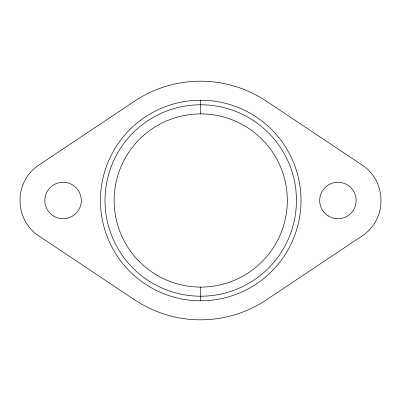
<?xml version="1.0" encoding="UTF-8"?>
<svg xmlns="http://www.w3.org/2000/svg" width="401" height="401" viewBox="0 0 401 401"><rect width="100%" height="100%" fill="white"/><g stroke="black" fill="none" stroke-linecap="round" stroke-linejoin="round"><path stroke-width="0.6" d="M266.329 101.112L362.293 165.157A41.935 41.935 0 0 1 380.95 200.034L380.95 200.966A41.935 41.935 0 0 1 362.293 235.843L266.329 299.888A118.506 118.506 0 0 1 134.766 299.888M134.671 299.888L38.707 235.843A41.935 41.935 0 0 1 20.05 200.966L20.05 200.034A41.935 41.935 0 0 1 38.707 165.157L134.671 101.112A118.506 118.506 0 0 1 266.234 101.112M200.726 100.225L200.726 113.899M200.726 287.101L200.726 300.775M149.874 281.592A95.719 95.719 0 0 0 296.379 203.994A95.719 95.719 0 0 0 155.929 115.914A95.719 95.719 0 0 0 149.874 281.592M157.428 275.497A86.601 86.601 0 0 0 287.332 200.5A86.601 86.601 0 0 0 157.428 125.503A86.601 86.601 0 0 0 157.428 275.497M149.237 286.555A100.28 100.28 0 0 0 300.996 202.069A100.28 100.28 0 0 0 151.949 112.881A100.28 100.28 0 0 0 149.237 286.555M53.393 215.944A18.23 18.23 0 0 0 81.298 201.167A18.23 18.23 0 0 0 54.546 184.39A18.23 18.23 0 0 0 53.393 215.944M328.239 215.944A18.23 18.23 0 0 0 356.143 201.167A18.23 18.23 0 0 0 329.391 184.39A18.23 18.23 0 0 0 328.239 215.944"/></g></svg>
